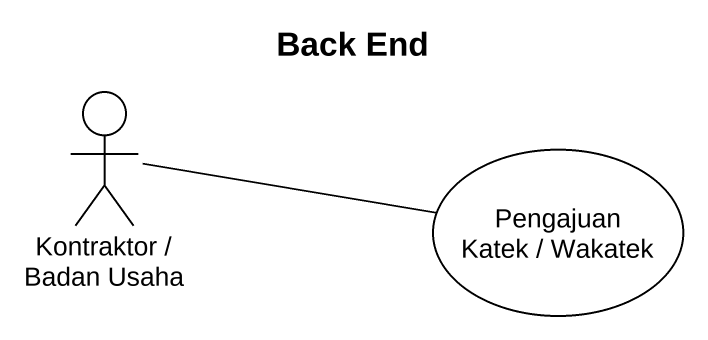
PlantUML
@startuml
title Back End
actor "Kontraktor / Badan Usaha" as Kontraktor_Badan_Usaha
usecase "Pengajuan Katek / Wakatek" as Pengajuan_Katek_Wakatek
Kontraktor_Badan_Usaha -right- Pengajuan_Katek_Wakatek
@enduml
